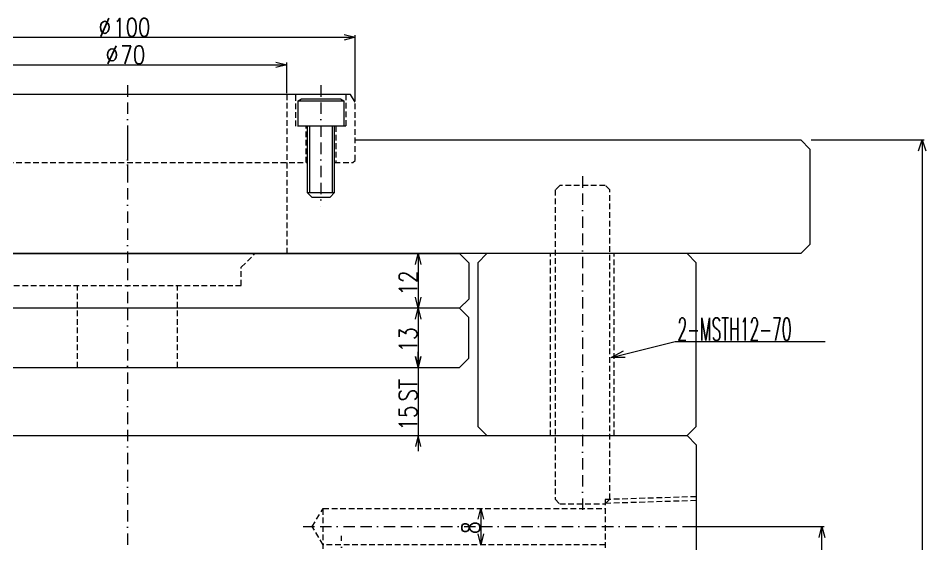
# Model space of a CAD drawing. Extents: x -430 to 437, y -440 to 538.
# Drawn here: x -221.5 to -21.7, y 283.4 to 399.2 of the extents above; entities that cross this region are included whole.
import ezdxf

# ---------------------------------------------------------------- set-up
doc = ezdxf.new("R2010")
doc.units = 0
doc.linetypes.add('BORDER', pattern=[8.75, 2.5, -1.25, 2.5, -1.25, 0, -1.25])
doc.linetypes.add('HIDDEN', pattern=[1.875, 1.25, -0.625])
for name, color, linetype in [('1', 7, 'CONTINUOUS'), ('11', 7, 'CONTINUOUS'), ('13', 7, 'CONTINUOUS'), ('136', 7, 'CONTINUOUS'), ('21', 7, 'CONTINUOUS')]:
    doc.layers.add(name, color=color, linetype=linetype)
doc.styles.add('EXCESS_STANDARD', font='txt', dxfattribs={"height": 0.2, "bigfont": 'BIGFONT'})
doc.dimstyles.new('ISO-25', dxfattribs={"dimtxt": 4, "dimasz": 2.4, "dimexe": 0.18, "dimexo": 0.3, "dimgap": 0.2, "dimtad": 1, "dimtih": 1, "dimtoh": 1, "dimzin": 12, "dimcen": 0.09, "dimazin": 3, "dimtfac": 0.5, "dimtofl": 0, "dimtmove": 0, "dimatfit": 3})

# ---------------------------------------------------------------- blocks, each defined once
blk = doc.blocks.new('*D2')
at = {"layer": '1', "color": 50, "linetype": 'CONTINUOUS'}
for p, q in [((-247.45, 394.98), (-245.05, 395.58)), ((-149.85, 395.58), (-147.45, 394.98)), ((-247.45, 380.99), (-247.45, 395.48)), ((-245.05, 394.38), (-247.45, 394.98)), ((-247.45, 394.98), (-147.45, 394.98)), ((-147.45, 394.98), (-149.85, 394.38)), ((-147.45, 380.99), (-147.45, 395.48))]:
    blk.add_line(p, q, dxfattribs=at)
at = {"layer": '1', "color": 7, "linetype": 'CONTINUOUS', "style": 'EXCESS_STANDARD', "width": 0.8}
for s, p in [('%%c', (-203.85, 395.18)), ('100', (-200.65, 395.18))]:
    blk.add_text(s, height=4, dxfattribs=at).set_placement(p)
blk = doc.blocks.new('*D3')
at = {"layer": '1', "color": 50, "linetype": 'CONTINUOUS'}
for p, q in [((-120.38, 289.03), (-119.78, 291.43)), ((-119.78, 291.43), (-119.18, 289.03)), ((-119.78, 291.43), (-119.78, 283.43)), ((-119.78, 283.43), (-120.38, 285.83)), ((-119.18, 285.83), (-119.78, 283.43))]:
    blk.add_line(p, q, dxfattribs=at)
at = {"layer": '1', "color": 7, "linetype": 'CONTINUOUS', "style": 'EXCESS_STANDARD', "width": 0.8}
blk.add_text('8', height=4, rotation=90, dxfattribs=at).set_placement((-119.98, 285.83))
blk = doc.blocks.new('*D22')
at = {"layer": '1', "color": 50, "linetype": 'CONTINUOUS'}
for p, q in [((-73.15, 287.43), (-44.28, 287.43)), ((-45.38, 285.03), (-44.78, 287.43)), ((-44.78, 287.43), (-44.18, 285.03)), ((-44.78, 237.43), (-44.78, 287.43)), ((-44.78, 237.43), (-45.38, 239.83)), ((-44.18, 239.83), (-44.78, 237.43)), ((-73.15, 237.43), (-44.28, 237.43))]:
    blk.add_line(p, q, dxfattribs=at)
at = {"layer": '1', "color": 7, "linetype": 'CONTINUOUS', "style": 'EXCESS_STANDARD', "width": 0.8}
blk.add_text('50', height=4, rotation=90, dxfattribs=at).set_placement((-44.98, 259.23))
blk = doc.blocks.new('*D56')
at = {"layer": '1', "color": 50, "linetype": 'CONTINUOUS'}
for p, q in [((-133.58, 322.43), (-133.58, 325.83)), ((-134.18, 324.83), (-133.58, 322.43)), ((-133.58, 322.43), (-132.98, 324.83)), ((-133.58, 322.43), (-133.58, 307.43)), ((-133.58, 307.43), (-134.18, 305.03)), ((-132.98, 305.03), (-133.58, 307.43)), ((-133.58, 307.43), (-133.58, 304.03))]:
    blk.add_line(p, q, dxfattribs=at)
at = {"layer": '1', "color": 7, "linetype": 'CONTINUOUS', "style": 'EXCESS_STANDARD', "width": 0.8}
for s, p in [('ST', (-133.78, 314.93)), ('15', (-133.78, 308.53))]:
    blk.add_text(s, height=4, rotation=90, dxfattribs=at).set_placement(p)
blk = doc.blocks.new('*D63')
at = {"layer": '136', "color": 50, "linetype": 'CONTINUOUS'}
for p, q in [((-47.15, 372.43), (-22.28, 372.43)), ((-23.58, 370.03), (-22.78, 372.43)), ((-22.78, 372.43), (-21.98, 370.03)), ((-22.78, 372.43), (-22.78, 72.43)), ((-22.78, 72.43), (-23.58, 74.83)), ((-21.98, 74.83), (-22.78, 72.43)), ((-47.15, 72.43), (-22.28, 72.43))]:
    blk.add_line(p, q, dxfattribs=at)
at = {"layer": '136', "color": 7, "linetype": 'CONTINUOUS', "style": 'EXCESS_STANDARD', "width": 0.8}
blk.add_text('300', height=4, rotation=90, dxfattribs=at).set_placement((-22.98, 217.63))
blk = doc.blocks.new('*D65')
at = {"layer": '136', "color": 50, "linetype": 'CONTINUOUS'}
for p, q in [((-232.45, 388.92), (-230.05, 389.52)), ((-232.45, 382.73), (-232.45, 389.42)), ((-230.05, 388.32), (-232.45, 388.92)), ((-232.45, 388.92), (-162.45, 388.92)), ((-164.85, 389.52), (-162.45, 388.92)), ((-162.45, 388.92), (-164.85, 388.32)), ((-162.45, 382.73), (-162.45, 389.42))]:
    blk.add_line(p, q, dxfattribs=at)
at = {"layer": '136', "color": 7, "linetype": 'CONTINUOUS', "style": 'EXCESS_STANDARD', "width": 0.8}
for s, p in [('%%c', (-202.25, 389.12)), ('70', (-199.05, 389.12))]:
    blk.add_text(s, height=4, dxfattribs=at).set_placement(p)
blk = doc.blocks.new('*D66')
at = {"layer": '136', "color": 50, "linetype": 'CONTINUOUS'}
for p, q in [((-134.18, 333.03), (-133.58, 335.43)), ((-133.58, 335.43), (-132.98, 333.03)), ((-133.58, 335.43), (-133.58, 322.43)), ((-133.58, 322.43), (-134.18, 324.83)), ((-132.98, 324.83), (-133.58, 322.43))]:
    blk.add_line(p, q, dxfattribs=at)
at = {"layer": '136', "color": 7, "linetype": 'CONTINUOUS', "style": 'EXCESS_STANDARD', "width": 0.8}
blk.add_text('13', height=4, rotation=90, dxfattribs=at).set_placement((-133.78, 325.73))
blk = doc.blocks.new('*D67')
at = {"layer": '136', "color": 50, "linetype": 'CONTINUOUS'}
for p, q in [((-134.18, 345.03), (-133.58, 347.43)), ((-133.58, 347.43), (-132.98, 345.03)), ((-133.58, 347.43), (-133.58, 335.43)), ((-133.58, 335.43), (-134.18, 337.83)), ((-132.98, 337.83), (-133.58, 335.43))]:
    blk.add_line(p, q, dxfattribs=at)
at = {"layer": '136', "color": 7, "linetype": 'CONTINUOUS', "style": 'EXCESS_STANDARD', "width": 0.8}
blk.add_text('12', height=4, rotation=90, dxfattribs=at).set_placement((-133.78, 338.23))

msp = doc.modelspace()

# ---------------------------------------------------------------- linework, layer by layer
at = {"layer": '1', "color": 141, "linetype": 'BORDER'}
for p, q in [((-197.447, 384.4258), (-197.447, 365.4258)), ((-197.447, 374.4258), (-197.447, 70.4258)), ((-97.447, 364.4258), (-97.447, 290.4258))]:
    msp.add_line(p, q, dxfattribs=at)
at = {"layer": '1', "color": 7, "linetype": 'CONTINUOUS'}
for p, q in [((-162.447, 382.4258), (-232.447, 382.4258)), ((-148.447, 382.4258), (-162.447, 382.4258)), ((-147.447, 380.6937), (-148.447, 382.4258)), ((-147.447, 372.4258), (-49.447, 372.4258)), ((-49.447, 372.4258), (-47.447, 370.4258)), ((-47.447, 370.4258), (-47.447, 349.4258)), ((-147.947, 367.4258), (-147.447, 367.9258)), ((-47.447, 349.4258), (-49.447, 347.4258)), ((-49.447, 347.4258), (-345.447, 347.4258)), ((-270.447, 347.4258), (-124.447, 347.4258)), ((-124.447, 347.4258), (-122.447, 345.4258)), ((-118.447, 347.4258), (-120.447, 345.4258)), ((-74.447, 347.4258), (-118.447, 347.4258)), ((-72.447, 345.4258), (-74.447, 347.4258)), ((-122.447, 345.4258), (-122.447, 337.4258)), ((-120.447, 345.4258), (-120.447, 309.4258)), ((-72.447, 309.4258), (-72.447, 345.4258)), ((-122.447, 337.4258), (-124.447, 335.4258)), ((-124.447, 335.4258), (-270.447, 335.4258)), ((-124.447, 335.4258), (-270.447, 335.4258)), ((-122.447, 333.4258), (-124.447, 335.4258)), ((-122.447, 324.4258), (-122.447, 333.4258)), ((-124.447, 322.4258), (-122.447, 324.4258)), ((-270.447, 322.4258), (-124.447, 322.4258)), ((-120.447, 309.4258), (-118.447, 307.4258)), ((-74.447, 307.4258), (-72.447, 309.4258)), ((-320.447, 307.4258), (-74.447, 307.4258)), ((-118.447, 307.4258), (-74.447, 307.4258)), ((-74.447, 307.4258), (-72.447, 305.4258)), ((-72.447, 305.4258), (-72.447, 239.4258))]:
    msp.add_line(p, q, dxfattribs=at)
at = {"layer": '1', "color": 7, "linetype": 'HIDDEN'}
for p, q in [((-162.447, 382.4258), (-162.447, 347.4258)), ((-147.447, 367.9258), (-147.447, 380.6937)), ((-236.947, 367.4258), (-157.947, 367.4258)), ((-151.947, 367.4258), (-147.947, 367.4258)), ((-102.447, 362.4258), (-103.447, 361.4258)), ((-92.447, 362.4258), (-102.447, 362.4258)), ((-91.447, 361.4258), (-92.447, 362.4258)), ((-103.447, 361.4258), (-103.447, 293.4258)), ((-91.447, 293.4258), (-91.447, 361.4258)), ((-172.447, 344.4258), (-169.447, 347.4258)), ((-104.447, 307.4258), (-104.447, 347.4258)), ((-90.447, 307.4258), (-90.447, 347.4258)), ((-172.447, 340.4258), (-172.447, 344.4258)), ((-222.447, 340.4258), (-172.447, 340.4258)), ((-208.447, 322.4258), (-208.447, 340.4258)), ((-186.447, 322.4258), (-186.447, 340.4258)), ((-103.447, 293.4258), (-102.447, 292.4258)), ((-102.447, 292.4258), (-92.447, 292.4258)), ((-92.447, 292.4258), (-91.447, 293.4258))]:
    msp.add_line(p, q, dxfattribs=at)
at = {"layer": '11', "color": 141, "linetype": 'HIDDEN'}
for p, q in [((-72.447, 294.0043), (-92.447, 293.3793)), ((-92.447, 293.3793), (-92.447, 281.4723)), ((-72.447, 293.1483), (-92.447, 292.5233)), ((-156.8505, 287.4258), (-154.447, 291.4258)), ((-154.447, 269.4258), (-154.447, 291.4258)), ((-154.447, 291.4258), (-92.447, 291.4258)), ((-154.447, 283.4258), (-156.8505, 287.4258)), ((-92.447, 283.4258), (-154.447, 283.4258))]:
    msp.add_line(p, q, dxfattribs=at)
at = {"layer": '11', "color": 141, "linetype": 'BORDER'}
for p, q in [((-158.8505, 287.4258), (-70.447, 287.4258)), ((-150.447, 275.4258), (-150.447, 285.4258))]:
    msp.add_line(p, q, dxfattribs=at)
at = {"layer": '13', "color": 141, "linetype": 'BORDER'}
msp.add_line((-154.947, 384.4258), (-154.947, 357.8627), dxfattribs=at)
at = {"layer": '13', "color": 141, "linetype": 'HIDDEN'}
for p, q in [((-160.447, 375.4258), (-160.447, 382.4258)), ((-149.447, 382.4258), (-149.447, 375.4258)), ((-149.447, 375.4258), (-160.447, 375.4258)), ((-158.197, 367.4258), (-158.197, 375.4258)), ((-151.697, 375.4258), (-151.697, 367.4258))]:
    msp.add_line(p, q, dxfattribs=at)
at = {"layer": '13', "color": 7, "linetype": 'CONTINUOUS'}
for p, q in [((-159.947, 381.0258), (-159.2542, 381.4258)), ((-159.947, 381.0258), (-149.947, 381.0258)), ((-159.947, 375.4258), (-159.947, 381.0258)), ((-159.2542, 381.4258), (-150.6399, 381.4258)), ((-150.6399, 381.4258), (-149.947, 381.0258)), ((-149.947, 381.0258), (-149.947, 375.4258)), ((-149.947, 375.4258), (-159.947, 375.4258)), ((-157.947, 375.4258), (-157.947, 360.8627)), ((-151.947, 360.8627), (-151.947, 375.4258)), ((-157.947, 360.8627), (-151.947, 360.8627)), ((-157.947, 360.8627), (-156.947, 359.8627)), ((-156.947, 359.8627), (-152.947, 359.8627)), ((-152.947, 359.8627), (-151.947, 360.8627))]:
    msp.add_line(p, q, dxfattribs=at)
at = {"layer": '13', "color": 141, "linetype": 'CONTINUOUS'}
for p, q in [((-157.447, 375.4258), (-157.447, 360.8627)), ((-152.447, 375.4258), (-152.447, 360.8627))]:
    msp.add_line(p, q, dxfattribs=at)
at = {"layer": '21', "color": 50, "linetype": 'CONTINUOUS'}
for p, q in [((-91.1272, 324.607), (-77.0535, 328.1052)), ((-77.0535, 328.1052), (-44.0535, 328.1052)), ((-91.1272, 324.607), (-88.3968, 326.0585)), ((-88.0349, 324.6028), (-91.1272, 324.607))]:
    msp.add_line(p, q, dxfattribs=at)

# ---------------------------------------------------------------- texts
at = {"layer": '21', "color": 7, "linetype": 'CONTINUOUS', "style": 'EXCESS_STANDARD', "width": 0.5}
msp.add_text('2-MSTH12-70', height=5, dxfattribs=at).set_placement((-76.5535, 328.3052))

# ---------------------------------------------------------------- dimensions: what is measured, and where the dimension line sits
at = {"layer": '1'}
dim = msp.add_linear_dim(base=(-147.447, 394.9835), p1=(-247.447, 380.6937), p2=(-147.447, 380.6937), dimstyle='ISO-25', override={"dimtxt": 2, "dimasz": 2.4, "dimdec": 2, "dimzin": 0, "dimtol": 0, "dimlim": 0, "dimtdec": 3, "dimtzin": 8}, dxfattribs=at)
dim.commit()
dim.dimension.update_dxf_attribs({"geometry": '*D2', "text_midpoint": (-197.447, 397.1835), "dimtype": 128})
for base, p1, p2, angle, override, picture, middle in [((-133.5804, 307.4258), (-133.5804, 322.4258), (-133.5804, 307.4258), 270, {"dimtxt": 2, "dimasz": 2.4, "dimdec": 3, "dimzin": 0, "dimtol": 0, "dimlim": 0, "dimtdec": 3, "dimtzin": 8}, '*D56', (-135.7804, 314.9258)), ((-119.7783, 283.4258), (-119.7783, 291.4258), (-119.7783, 283.4258), 270, {"dimtxt": 2, "dimasz": 2.4, "dimdec": 2, "dimzin": 0, "dimtol": 0, "dimlim": 0, "dimtdec": 3, "dimtzin": 8}, '*D3', (-121.9783, 287.4258)), ((-44.7793, 287.4258), (-73.447, 237.4258), (-73.447, 287.4258), 90, {"dimtxt": 2, "dimasz": 2.4, "dimdec": 3, "dimzin": 0, "dimtol": 0, "dimlim": 0, "dimtdec": 3, "dimtzin": 8}, '*D22', (-46.9793, 262.4258))]:
    dim = msp.add_linear_dim(base=base, p1=p1, p2=p2, angle=angle, dimstyle='ISO-25', override=override, dxfattribs=at)
    dim.commit()
    dim.dimension.update_dxf_attribs({"geometry": picture, "text_midpoint": middle, "dimtype": 128, "text_rotation": 90})
at = {"layer": '136'}
dim = msp.add_linear_dim(base=(-162.447, 388.922), p1=(-232.447, 382.4258), p2=(-162.447, 382.4258), dimstyle='ISO-25', override={"dimtxt": 2, "dimasz": 2.4, "dimdec": 2, "dimzin": 0, "dimtol": 0, "dimlim": 0, "dimtdec": 3, "dimtzin": 8}, dxfattribs=at)
dim.commit()
dim.dimension.update_dxf_attribs({"geometry": '*D65', "text_midpoint": (-197.447, 391.122), "dimtype": 128})
for base, p1, p2, picture, middle in [((-22.7793, 72.4258), (-47.447, 372.4258), (-47.447, 72.4258), '*D63', (-24.9793, 222.4258)), ((-133.5804, 335.4258), (-133.5804, 347.4258), (-133.5804, 335.4258), '*D67', (-135.7804, 341.4258)), ((-133.5804, 322.4258), (-133.5804, 335.4258), (-133.5804, 322.4258), '*D66', (-135.7804, 328.9258))]:
    dim = msp.add_linear_dim(base=base, p1=p1, p2=p2, angle=270, dimstyle='ISO-25', override={"dimtxt": 2, "dimasz": 2.4, "dimdec": 2, "dimzin": 0, "dimtol": 0, "dimlim": 0, "dimtdec": 3, "dimtzin": 8}, dxfattribs=at)
    dim.commit()
    dim.dimension.update_dxf_attribs({"geometry": picture, "text_midpoint": middle, "dimtype": 128, "text_rotation": 90})

doc.saveas('drawing.dxf')
